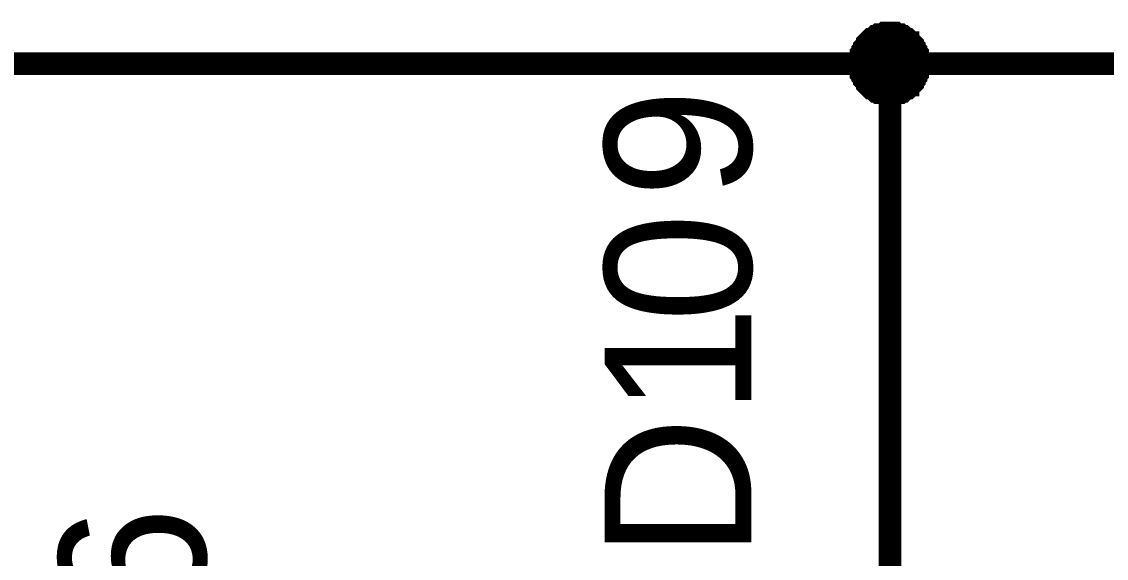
# Model space of a CAD drawing. Header units: millimetres. Extents: x 0 to 20.9, y 0 to 9.5.
# Drawn here: x 18.546 to 19.114, y 4.341 to 4.622 of the extents above; entities that cross this region are included whole.
import ezdxf

# ---------------------------------------------------------------- set-up
doc = ezdxf.new("R2010")
doc.units = ezdxf.units.MM
doc.header["$MEASUREMENT"] = 0
doc.layers.add('Sheet', color=255, linetype='Continuous')

msp = doc.modelspace()

# ---------------------------------------------------------------- linework, layer by layer
at = {"layer": 'Sheet'}
for points, const_width in [([(18.98069, 4.59963), (18.98069, 4.60047), (18.98069, 4.6013), (18.98069, 4.60297), (18.98069, 4.60381), (18.98152, 4.60464), (18.98152, 4.60548), (18.98152, 4.60631), (18.98236, 4.60715), (18.98236, 4.60798), (18.98319, 4.60882), (18.98319, 4.60966), (18.98403, 4.61049), (18.98486, 4.61133), (18.98486, 4.61216), (18.9857, 4.613), (18.98653, 4.61383), (18.98737, 4.61467), (18.98737, 4.61467), (18.98821, 4.6155), (18.98904, 4.61634), (18.98988, 4.61634), (18.99071, 4.61717), (18.99155, 4.61801), (18.99238, 4.61801), (18.99322, 4.61884), (18.99489, 4.61884), (18.99572, 4.61884), (18.99656, 4.61968), (18.99739, 4.61968), (18.99823, 4.61968), (18.9999, 4.61968), (19.00074, 4.61968)], 0.0039), ([(18.98069, 4.59963), (18.98069, 4.60047), (18.98069, 4.6013), (18.98069, 4.60297), (18.98069, 4.60381), (18.98152, 4.60464), (18.98152, 4.60548), (18.98152, 4.60631), (18.98236, 4.60715), (18.98236, 4.60798), (18.98319, 4.60882), (18.98319, 4.60966), (18.98403, 4.61049), (18.98486, 4.61133), (18.98486, 4.61216), (18.9857, 4.613), (18.98653, 4.61383), (18.98737, 4.61467), (18.98737, 4.61467), (18.98821, 4.6155), (18.98904, 4.61634), (18.98988, 4.61634), (18.99071, 4.61717), (18.99155, 4.61801), (18.99238, 4.61801), (18.99322, 4.61884), (18.99489, 4.61884), (18.99572, 4.61884), (18.99656, 4.61968), (18.99739, 4.61968), (18.99823, 4.61968), (18.9999, 4.61968), (19.00074, 4.61968)], 0.0039), ([(18.98069, 4.59963), (18.98069, 4.60047), (18.98069, 4.6013), (18.98069, 4.60297), (18.98069, 4.60381), (18.98152, 4.60464), (18.98152, 4.60548), (18.98152, 4.60631), (18.98236, 4.60715), (18.98236, 4.60798), (18.98319, 4.60882), (18.98319, 4.60966), (18.98403, 4.61049), (18.98486, 4.61133), (18.98486, 4.61216), (18.9857, 4.613), (18.98653, 4.61383), (18.98737, 4.61467), (18.98737, 4.61467), (18.98821, 4.6155), (18.98904, 4.61634), (18.98988, 4.61634), (18.99071, 4.61717), (18.99155, 4.61801), (18.99238, 4.61801), (18.99322, 4.61884), (18.99489, 4.61884), (18.99572, 4.61884), (18.99656, 4.61968), (18.99739, 4.61968), (18.99823, 4.61968), (18.9999, 4.61968), (19.00074, 4.61968)], 0.0039), ([(18.98069, 4.59963), (18.98069, 4.60047), (18.98069, 4.6013), (18.98069, 4.60297), (18.98069, 4.60381), (18.98152, 4.60464), (18.98152, 4.60548), (18.98152, 4.60631), (18.98236, 4.60715), (18.98236, 4.60798), (18.98319, 4.60882), (18.98319, 4.60966), (18.98403, 4.61049), (18.98486, 4.61133), (18.98486, 4.61216), (18.9857, 4.613), (18.98653, 4.61383), (18.98737, 4.61467), (18.98737, 4.61467), (18.98821, 4.6155), (18.98904, 4.61634), (18.98988, 4.61634), (18.99071, 4.61717), (18.99155, 4.61801), (18.99238, 4.61801), (18.99322, 4.61884), (18.99489, 4.61884), (18.99572, 4.61884), (18.99656, 4.61968), (18.99739, 4.61968), (18.99823, 4.61968), (18.9999, 4.61968), (19.00074, 4.61968)], 0.0039), ([(18.98069, 4.59963), (18.98069, 4.60047), (18.98069, 4.6013), (18.98069, 4.60297), (18.98069, 4.60381), (18.98152, 4.60464), (18.98152, 4.60548), (18.98152, 4.60631), (18.98236, 4.60715), (18.98236, 4.60798), (18.98319, 4.60882), (18.98319, 4.60966), (18.98403, 4.61049), (18.98486, 4.61133), (18.98486, 4.61216), (18.9857, 4.613), (18.98653, 4.61383), (18.98737, 4.61467), (18.98737, 4.61467), (18.98821, 4.6155), (18.98904, 4.61634), (18.98988, 4.61634), (18.99071, 4.61717), (18.99155, 4.61801), (18.99238, 4.61801), (18.99322, 4.61884), (18.99489, 4.61884), (18.99572, 4.61884), (18.99656, 4.61968), (18.99739, 4.61968), (18.99823, 4.61968), (18.9999, 4.61968), (19.00074, 4.61968)], 0.0039), ([(18.98069, 4.59963), (18.98069, 4.60047), (18.98069, 4.6013), (18.98069, 4.60297), (18.98069, 4.60381), (18.98152, 4.60464), (18.98152, 4.60548), (18.98152, 4.60631), (18.98236, 4.60715), (18.98236, 4.60798), (18.98319, 4.60882), (18.98319, 4.60966), (18.98403, 4.61049), (18.98486, 4.61133), (18.98486, 4.61216), (18.9857, 4.613), (18.98653, 4.61383), (18.98737, 4.61467), (18.98737, 4.61467), (18.98821, 4.6155), (18.98904, 4.61634), (18.98988, 4.61634), (18.99071, 4.61717), (18.99155, 4.61801), (18.99238, 4.61801), (18.99322, 4.61884), (18.99489, 4.61884), (18.99572, 4.61884), (18.99656, 4.61968), (18.99739, 4.61968), (18.99823, 4.61968), (18.9999, 4.61968), (19.00074, 4.61968)], 0.0039), ([(18.98069, 4.59963), (18.98069, 4.60047), (18.98069, 4.6013), (18.98069, 4.60297), (18.98069, 4.60381), (18.98152, 4.60464), (18.98152, 4.60548), (18.98152, 4.60631), (18.98236, 4.60715), (18.98236, 4.60798), (18.98319, 4.60882), (18.98319, 4.60966), (18.98403, 4.61049), (18.98486, 4.61133), (18.98486, 4.61216), (18.9857, 4.613), (18.98653, 4.61383), (18.98737, 4.61467), (18.98737, 4.61467), (18.98821, 4.6155), (18.98904, 4.61634), (18.98988, 4.61634), (18.99071, 4.61717), (18.99155, 4.61801), (18.99238, 4.61801), (18.99322, 4.61884), (18.99489, 4.61884), (18.99572, 4.61884), (18.99656, 4.61968), (18.99739, 4.61968), (18.99823, 4.61968), (18.9999, 4.61968), (19.00074, 4.61968)], 0.0039), ([(18.98069, 4.59963), (18.98069, 4.60047), (18.98069, 4.6013), (18.98069, 4.60297), (18.98069, 4.60381), (18.98152, 4.60464), (18.98152, 4.60548), (18.98152, 4.60631), (18.98236, 4.60715), (18.98236, 4.60798), (18.98319, 4.60882), (18.98319, 4.60966), (18.98403, 4.61049), (18.98486, 4.61133), (18.98486, 4.61216), (18.9857, 4.613), (18.98653, 4.61383), (18.98737, 4.61467), (18.98737, 4.61467), (18.98821, 4.6155), (18.98904, 4.61634), (18.98988, 4.61634), (18.99071, 4.61717), (18.99155, 4.61801), (18.99238, 4.61801), (18.99322, 4.61884), (18.99489, 4.61884), (18.99572, 4.61884), (18.99656, 4.61968), (18.99739, 4.61968), (18.99823, 4.61968), (18.9999, 4.61968), (19.00074, 4.61968)], 0.0039), ([(19.00074, 4.61968), (19.00074, 4.61968)], 0.0039), ([(19.00074, 4.61968), (19.00157, 4.61968), (19.00241, 4.61968), (19.00408, 4.61968), (19.00491, 4.61968), (19.00575, 4.61884), (19.00658, 4.61884), (19.00742, 4.61884), (19.00825, 4.61801), (19.00909, 4.61801), (19.00993, 4.61717), (19.01076, 4.61634), (19.0116, 4.61634), (19.01243, 4.6155), (19.01327, 4.61467), (19.0141, 4.61467), (19.0141, 4.61383), (19.01494, 4.613), (19.01577, 4.61216), (19.01661, 4.61133), (19.01661, 4.61049), (19.01744, 4.60966), (19.01744, 4.60882), (19.01828, 4.60798), (19.01828, 4.60715), (19.01911, 4.60631), (19.01911, 4.60548), (19.01911, 4.60464), (19.01995, 4.60381), (19.01995, 4.60297), (19.01995, 4.6013), (19.01995, 4.60047), (19.01995, 4.59963)], 0.0039), ([(19.00074, 4.61968), (19.00074, 4.61968)], 0.0039), ([(19.00074, 4.61968), (19.00157, 4.61968), (19.00241, 4.61968), (19.00408, 4.61968), (19.00491, 4.61968), (19.00575, 4.61884), (19.00658, 4.61884), (19.00742, 4.61884), (19.00825, 4.61801), (19.00909, 4.61801), (19.00993, 4.61717), (19.01076, 4.61634), (19.0116, 4.61634), (19.01243, 4.6155), (19.01327, 4.61467), (19.0141, 4.61467), (19.0141, 4.61383), (19.01494, 4.613), (19.01577, 4.61216), (19.01661, 4.61133), (19.01661, 4.61049), (19.01744, 4.60966), (19.01744, 4.60882), (19.01828, 4.60798), (19.01828, 4.60715), (19.01911, 4.60631), (19.01911, 4.60548), (19.01911, 4.60464), (19.01995, 4.60381), (19.01995, 4.60297), (19.01995, 4.6013), (19.01995, 4.60047), (19.01995, 4.59963)], 0.0039), ([(19.00074, 4.61968), (19.00074, 4.61968)], 0.0039), ([(19.00074, 4.61968), (19.00157, 4.61968), (19.00241, 4.61968), (19.00408, 4.61968), (19.00491, 4.61968), (19.00575, 4.61884), (19.00658, 4.61884), (19.00742, 4.61884), (19.00825, 4.61801), (19.00909, 4.61801), (19.00993, 4.61717), (19.01076, 4.61634), (19.0116, 4.61634), (19.01243, 4.6155), (19.01327, 4.61467), (19.0141, 4.61467), (19.0141, 4.61383), (19.01494, 4.613), (19.01577, 4.61216), (19.01661, 4.61133), (19.01661, 4.61049), (19.01744, 4.60966), (19.01744, 4.60882), (19.01828, 4.60798), (19.01828, 4.60715), (19.01911, 4.60631), (19.01911, 4.60548), (19.01911, 4.60464), (19.01995, 4.60381), (19.01995, 4.60297), (19.01995, 4.6013), (19.01995, 4.60047), (19.01995, 4.59963)], 0.0039), ([(19.00074, 4.61968), (19.00074, 4.61968)], 0.0039), ([(19.00074, 4.61968), (19.00157, 4.61968), (19.00241, 4.61968), (19.00408, 4.61968), (19.00491, 4.61968), (19.00575, 4.61884), (19.00658, 4.61884), (19.00742, 4.61884), (19.00825, 4.61801), (19.00909, 4.61801), (19.00993, 4.61717), (19.01076, 4.61634), (19.0116, 4.61634), (19.01243, 4.6155), (19.01327, 4.61467), (19.0141, 4.61467), (19.0141, 4.61383), (19.01494, 4.613), (19.01577, 4.61216), (19.01661, 4.61133), (19.01661, 4.61049), (19.01744, 4.60966), (19.01744, 4.60882), (19.01828, 4.60798), (19.01828, 4.60715), (19.01911, 4.60631), (19.01911, 4.60548), (19.01911, 4.60464), (19.01995, 4.60381), (19.01995, 4.60297), (19.01995, 4.6013), (19.01995, 4.60047), (19.01995, 4.59963)], 0.0039), ([(19.00074, 4.61968), (19.00074, 4.61968)], 0.0039), ([(19.00074, 4.61968), (19.00157, 4.61968), (19.00241, 4.61968), (19.00408, 4.61968), (19.00491, 4.61968), (19.00575, 4.61884), (19.00658, 4.61884), (19.00742, 4.61884), (19.00825, 4.61801), (19.00909, 4.61801), (19.00993, 4.61717), (19.01076, 4.61634), (19.0116, 4.61634), (19.01243, 4.6155), (19.01327, 4.61467), (19.0141, 4.61467), (19.0141, 4.61383), (19.01494, 4.613), (19.01577, 4.61216), (19.01661, 4.61133), (19.01661, 4.61049), (19.01744, 4.60966), (19.01744, 4.60882), (19.01828, 4.60798), (19.01828, 4.60715), (19.01911, 4.60631), (19.01911, 4.60548), (19.01911, 4.60464), (19.01995, 4.60381), (19.01995, 4.60297), (19.01995, 4.6013), (19.01995, 4.60047), (19.01995, 4.59963)], 0.0039), ([(19.00074, 4.61968), (19.00074, 4.61968)], 0.0039), ([(19.00074, 4.61968), (19.00157, 4.61968), (19.00241, 4.61968), (19.00408, 4.61968), (19.00491, 4.61968), (19.00575, 4.61884), (19.00658, 4.61884), (19.00742, 4.61884), (19.00825, 4.61801), (19.00909, 4.61801), (19.00993, 4.61717), (19.01076, 4.61634), (19.0116, 4.61634), (19.01243, 4.6155), (19.01327, 4.61467), (19.0141, 4.61467), (19.0141, 4.61383), (19.01494, 4.613), (19.01577, 4.61216), (19.01661, 4.61133), (19.01661, 4.61049), (19.01744, 4.60966), (19.01744, 4.60882), (19.01828, 4.60798), (19.01828, 4.60715), (19.01911, 4.60631), (19.01911, 4.60548), (19.01911, 4.60464), (19.01995, 4.60381), (19.01995, 4.60297), (19.01995, 4.6013), (19.01995, 4.60047), (19.01995, 4.59963)], 0.0039), ([(19.00074, 4.61968), (19.00074, 4.61968)], 0.0039), ([(19.00074, 4.61968), (19.00157, 4.61968), (19.00241, 4.61968), (19.00408, 4.61968), (19.00491, 4.61968), (19.00575, 4.61884), (19.00658, 4.61884), (19.00742, 4.61884), (19.00825, 4.61801), (19.00909, 4.61801), (19.00993, 4.61717), (19.01076, 4.61634), (19.0116, 4.61634), (19.01243, 4.6155), (19.01327, 4.61467), (19.0141, 4.61467), (19.0141, 4.61383), (19.01494, 4.613), (19.01577, 4.61216), (19.01661, 4.61133), (19.01661, 4.61049), (19.01744, 4.60966), (19.01744, 4.60882), (19.01828, 4.60798), (19.01828, 4.60715), (19.01911, 4.60631), (19.01911, 4.60548), (19.01911, 4.60464), (19.01995, 4.60381), (19.01995, 4.60297), (19.01995, 4.6013), (19.01995, 4.60047), (19.01995, 4.59963)], 0.0039), ([(19.00074, 4.61968), (19.00074, 4.61968)], 0.0039), ([(19.00074, 4.61968), (19.00157, 4.61968), (19.00241, 4.61968), (19.00408, 4.61968), (19.00491, 4.61968), (19.00575, 4.61884), (19.00658, 4.61884), (19.00742, 4.61884), (19.00825, 4.61801), (19.00909, 4.61801), (19.00993, 4.61717), (19.01076, 4.61634), (19.0116, 4.61634), (19.01243, 4.6155), (19.01327, 4.61467), (19.0141, 4.61467), (19.0141, 4.61383), (19.01494, 4.613), (19.01577, 4.61216), (19.01661, 4.61133), (19.01661, 4.61049), (19.01744, 4.60966), (19.01744, 4.60882), (19.01828, 4.60798), (19.01828, 4.60715), (19.01911, 4.60631), (19.01911, 4.60548), (19.01911, 4.60464), (19.01995, 4.60381), (19.01995, 4.60297), (19.01995, 4.6013), (19.01995, 4.60047), (19.01995, 4.59963)], 0.0039), ([(10.40049, 4.59963), (11.00029, 4.59963), (11.40044, 4.59963), (12.00025, 4.59963), (12.40039, 4.59963), (13.0002, 4.59963), (13.40034, 4.59963), (14.00015, 4.59963), (14.40029, 4.59963), (15.0001, 4.59963), (15.40025, 4.59963), (16.00005, 4.59963), (16.4002, 4.59963), (17, 4.59963), (17.40015, 4.59963), (17.99995, 4.59963), (18.4001, 4.59963), (19.00074, 4.59963), (19.40005, 4.59963), (19.40005, 4.39997)], 0.0118), ([(19.00074, 4.57958), (18.9999, 4.57958), (18.99823, 4.57958), (18.99739, 4.57958), (18.99656, 4.57958), (18.99572, 4.58042), (18.99489, 4.58042), (18.99322, 4.58042), (18.99238, 4.58125), (18.99155, 4.58125), (18.99071, 4.58209), (18.98988, 4.58292), (18.98904, 4.58292), (18.98821, 4.58376), (18.98737, 4.58459), (18.98737, 4.58459), (18.98653, 4.58543), (18.9857, 4.58626), (18.98486, 4.5871), (18.98486, 4.58794), (18.98403, 4.58877), (18.98319, 4.58961), (18.98319, 4.59044), (18.98236, 4.59128), (18.98236, 4.59211), (18.98152, 4.59295), (18.98152, 4.59378), (18.98152, 4.59462), (18.98069, 4.59545), (18.98069, 4.59629), (18.98069, 4.59796), (18.98069, 4.5988), (18.98069, 4.59963)], 0.0039), ([(18.98069, 4.59963), (18.98069, 4.59963)], 0.0039), ([(19.00074, 4.57958), (18.9999, 4.57958), (18.99823, 4.57958), (18.99739, 4.57958), (18.99656, 4.57958), (18.99572, 4.58042), (18.99489, 4.58042), (18.99322, 4.58042), (18.99238, 4.58125), (18.99155, 4.58125), (18.99071, 4.58209), (18.98988, 4.58292), (18.98904, 4.58292), (18.98821, 4.58376), (18.98737, 4.58459), (18.98737, 4.58459), (18.98653, 4.58543), (18.9857, 4.58626), (18.98486, 4.5871), (18.98486, 4.58794), (18.98403, 4.58877), (18.98319, 4.58961), (18.98319, 4.59044), (18.98236, 4.59128), (18.98236, 4.59211), (18.98152, 4.59295), (18.98152, 4.59378), (18.98152, 4.59462), (18.98069, 4.59545), (18.98069, 4.59629), (18.98069, 4.59796), (18.98069, 4.5988), (18.98069, 4.59963)], 0.0039), ([(18.98069, 4.59963), (18.98069, 4.59963)], 0.0039), ([(19.00074, 4.57958), (18.9999, 4.57958), (18.99823, 4.57958), (18.99739, 4.57958), (18.99656, 4.57958), (18.99572, 4.58042), (18.99489, 4.58042), (18.99322, 4.58042), (18.99238, 4.58125), (18.99155, 4.58125), (18.99071, 4.58209), (18.98988, 4.58292), (18.98904, 4.58292), (18.98821, 4.58376), (18.98737, 4.58459), (18.98737, 4.58459), (18.98653, 4.58543), (18.9857, 4.58626), (18.98486, 4.5871), (18.98486, 4.58794), (18.98403, 4.58877), (18.98319, 4.58961), (18.98319, 4.59044), (18.98236, 4.59128), (18.98236, 4.59211), (18.98152, 4.59295), (18.98152, 4.59378), (18.98152, 4.59462), (18.98069, 4.59545), (18.98069, 4.59629), (18.98069, 4.59796), (18.98069, 4.5988), (18.98069, 4.59963)], 0.0039), ([(18.98069, 4.59963), (18.98069, 4.59963)], 0.0039), ([(19.00074, 4.57958), (18.9999, 4.57958), (18.99823, 4.57958), (18.99739, 4.57958), (18.99656, 4.57958), (18.99572, 4.58042), (18.99489, 4.58042), (18.99322, 4.58042), (18.99238, 4.58125), (18.99155, 4.58125), (18.99071, 4.58209), (18.98988, 4.58292), (18.98904, 4.58292), (18.98821, 4.58376), (18.98737, 4.58459), (18.98737, 4.58459), (18.98653, 4.58543), (18.9857, 4.58626), (18.98486, 4.5871), (18.98486, 4.58794), (18.98403, 4.58877), (18.98319, 4.58961), (18.98319, 4.59044), (18.98236, 4.59128), (18.98236, 4.59211), (18.98152, 4.59295), (18.98152, 4.59378), (18.98152, 4.59462), (18.98069, 4.59545), (18.98069, 4.59629), (18.98069, 4.59796), (18.98069, 4.5988), (18.98069, 4.59963)], 0.0039), ([(18.98069, 4.59963), (18.98069, 4.59963)], 0.0039), ([(19.00074, 4.57958), (18.9999, 4.57958), (18.99823, 4.57958), (18.99739, 4.57958), (18.99656, 4.57958), (18.99572, 4.58042), (18.99489, 4.58042), (18.99322, 4.58042), (18.99238, 4.58125), (18.99155, 4.58125), (18.99071, 4.58209), (18.98988, 4.58292), (18.98904, 4.58292), (18.98821, 4.58376), (18.98737, 4.58459), (18.98737, 4.58459), (18.98653, 4.58543), (18.9857, 4.58626), (18.98486, 4.5871), (18.98486, 4.58794), (18.98403, 4.58877), (18.98319, 4.58961), (18.98319, 4.59044), (18.98236, 4.59128), (18.98236, 4.59211), (18.98152, 4.59295), (18.98152, 4.59378), (18.98152, 4.59462), (18.98069, 4.59545), (18.98069, 4.59629), (18.98069, 4.59796), (18.98069, 4.5988), (18.98069, 4.59963)], 0.0039), ([(18.98069, 4.59963), (18.98069, 4.59963)], 0.0039), ([(19.00074, 4.57958), (18.9999, 4.57958), (18.99823, 4.57958), (18.99739, 4.57958), (18.99656, 4.57958), (18.99572, 4.58042), (18.99489, 4.58042), (18.99322, 4.58042), (18.99238, 4.58125), (18.99155, 4.58125), (18.99071, 4.58209), (18.98988, 4.58292), (18.98904, 4.58292), (18.98821, 4.58376), (18.98737, 4.58459), (18.98737, 4.58459), (18.98653, 4.58543), (18.9857, 4.58626), (18.98486, 4.5871), (18.98486, 4.58794), (18.98403, 4.58877), (18.98319, 4.58961), (18.98319, 4.59044), (18.98236, 4.59128), (18.98236, 4.59211), (18.98152, 4.59295), (18.98152, 4.59378), (18.98152, 4.59462), (18.98069, 4.59545), (18.98069, 4.59629), (18.98069, 4.59796), (18.98069, 4.5988), (18.98069, 4.59963)], 0.0039), ([(18.98069, 4.59963), (18.98069, 4.59963)], 0.0039), ([(19.00074, 4.57958), (18.9999, 4.57958), (18.99823, 4.57958), (18.99739, 4.57958), (18.99656, 4.57958), (18.99572, 4.58042), (18.99489, 4.58042), (18.99322, 4.58042), (18.99238, 4.58125), (18.99155, 4.58125), (18.99071, 4.58209), (18.98988, 4.58292), (18.98904, 4.58292), (18.98821, 4.58376), (18.98737, 4.58459), (18.98737, 4.58459), (18.98653, 4.58543), (18.9857, 4.58626), (18.98486, 4.5871), (18.98486, 4.58794), (18.98403, 4.58877), (18.98319, 4.58961), (18.98319, 4.59044), (18.98236, 4.59128), (18.98236, 4.59211), (18.98152, 4.59295), (18.98152, 4.59378), (18.98152, 4.59462), (18.98069, 4.59545), (18.98069, 4.59629), (18.98069, 4.59796), (18.98069, 4.5988), (18.98069, 4.59963)], 0.0039), ([(18.98069, 4.59963), (18.98069, 4.59963)], 0.0039), ([(19.00074, 4.57958), (18.9999, 4.57958), (18.99823, 4.57958), (18.99739, 4.57958), (18.99656, 4.57958), (18.99572, 4.58042), (18.99489, 4.58042), (18.99322, 4.58042), (18.99238, 4.58125), (18.99155, 4.58125), (18.99071, 4.58209), (18.98988, 4.58292), (18.98904, 4.58292), (18.98821, 4.58376), (18.98737, 4.58459), (18.98737, 4.58459), (18.98653, 4.58543), (18.9857, 4.58626), (18.98486, 4.5871), (18.98486, 4.58794), (18.98403, 4.58877), (18.98319, 4.58961), (18.98319, 4.59044), (18.98236, 4.59128), (18.98236, 4.59211), (18.98152, 4.59295), (18.98152, 4.59378), (18.98152, 4.59462), (18.98069, 4.59545), (18.98069, 4.59629), (18.98069, 4.59796), (18.98069, 4.5988), (18.98069, 4.59963)], 0.0039), ([(18.98069, 4.59963), (18.98069, 4.59963)], 0.0039), ([(19.00074, 4.59963), (19.00074, 4.39997)], 0.0118), ([(19.01995, 4.59963), (19.01995, 4.5988), (19.01995, 4.59796), (19.01995, 4.59629), (19.01995, 4.59545), (19.01911, 4.59462), (19.01911, 4.59378), (19.01911, 4.59295), (19.01828, 4.59211), (19.01828, 4.59128), (19.01744, 4.59044), (19.01744, 4.58961), (19.01661, 4.58877), (19.01661, 4.58794), (19.01577, 4.5871), (19.01494, 4.58626), (19.0141, 4.58543), (19.0141, 4.58459), (19.01327, 4.58459), (19.01243, 4.58376), (19.0116, 4.58292), (19.01076, 4.58292), (19.00993, 4.58209), (19.00909, 4.58125), (19.00825, 4.58125), (19.00742, 4.58042), (19.00658, 4.58042), (19.00575, 4.58042), (19.00491, 4.57958), (19.00408, 4.57958), (19.00241, 4.57958), (19.00157, 4.57958), (19.00074, 4.57958)], 0.0039), ([(19.01995, 4.59963), (19.01995, 4.5988), (19.01995, 4.59796), (19.01995, 4.59629), (19.01995, 4.59545), (19.01911, 4.59462), (19.01911, 4.59378), (19.01911, 4.59295), (19.01828, 4.59211), (19.01828, 4.59128), (19.01744, 4.59044), (19.01744, 4.58961), (19.01661, 4.58877), (19.01661, 4.58794), (19.01577, 4.5871), (19.01494, 4.58626), (19.0141, 4.58543), (19.0141, 4.58459), (19.01327, 4.58459), (19.01243, 4.58376), (19.0116, 4.58292), (19.01076, 4.58292), (19.00993, 4.58209), (19.00909, 4.58125), (19.00825, 4.58125), (19.00742, 4.58042), (19.00658, 4.58042), (19.00575, 4.58042), (19.00491, 4.57958), (19.00408, 4.57958), (19.00241, 4.57958), (19.00157, 4.57958), (19.00074, 4.57958)], 0.0039), ([(19.01995, 4.59963), (19.01995, 4.5988), (19.01995, 4.59796), (19.01995, 4.59629), (19.01995, 4.59545), (19.01911, 4.59462), (19.01911, 4.59378), (19.01911, 4.59295), (19.01828, 4.59211), (19.01828, 4.59128), (19.01744, 4.59044), (19.01744, 4.58961), (19.01661, 4.58877), (19.01661, 4.58794), (19.01577, 4.5871), (19.01494, 4.58626), (19.0141, 4.58543), (19.0141, 4.58459), (19.01327, 4.58459), (19.01243, 4.58376), (19.0116, 4.58292), (19.01076, 4.58292), (19.00993, 4.58209), (19.00909, 4.58125), (19.00825, 4.58125), (19.00742, 4.58042), (19.00658, 4.58042), (19.00575, 4.58042), (19.00491, 4.57958), (19.00408, 4.57958), (19.00241, 4.57958), (19.00157, 4.57958), (19.00074, 4.57958)], 0.0039), ([(19.01995, 4.59963), (19.01995, 4.5988), (19.01995, 4.59796), (19.01995, 4.59629), (19.01995, 4.59545), (19.01911, 4.59462), (19.01911, 4.59378), (19.01911, 4.59295), (19.01828, 4.59211), (19.01828, 4.59128), (19.01744, 4.59044), (19.01744, 4.58961), (19.01661, 4.58877), (19.01661, 4.58794), (19.01577, 4.5871), (19.01494, 4.58626), (19.0141, 4.58543), (19.0141, 4.58459), (19.01327, 4.58459), (19.01243, 4.58376), (19.0116, 4.58292), (19.01076, 4.58292), (19.00993, 4.58209), (19.00909, 4.58125), (19.00825, 4.58125), (19.00742, 4.58042), (19.00658, 4.58042), (19.00575, 4.58042), (19.00491, 4.57958), (19.00408, 4.57958), (19.00241, 4.57958), (19.00157, 4.57958), (19.00074, 4.57958)], 0.0039), ([(19.01995, 4.59963), (19.01995, 4.5988), (19.01995, 4.59796), (19.01995, 4.59629), (19.01995, 4.59545), (19.01911, 4.59462), (19.01911, 4.59378), (19.01911, 4.59295), (19.01828, 4.59211), (19.01828, 4.59128), (19.01744, 4.59044), (19.01744, 4.58961), (19.01661, 4.58877), (19.01661, 4.58794), (19.01577, 4.5871), (19.01494, 4.58626), (19.0141, 4.58543), (19.0141, 4.58459), (19.01327, 4.58459), (19.01243, 4.58376), (19.0116, 4.58292), (19.01076, 4.58292), (19.00993, 4.58209), (19.00909, 4.58125), (19.00825, 4.58125), (19.00742, 4.58042), (19.00658, 4.58042), (19.00575, 4.58042), (19.00491, 4.57958), (19.00408, 4.57958), (19.00241, 4.57958), (19.00157, 4.57958), (19.00074, 4.57958)], 0.0039), ([(19.01995, 4.59963), (19.01995, 4.5988), (19.01995, 4.59796), (19.01995, 4.59629), (19.01995, 4.59545), (19.01911, 4.59462), (19.01911, 4.59378), (19.01911, 4.59295), (19.01828, 4.59211), (19.01828, 4.59128), (19.01744, 4.59044), (19.01744, 4.58961), (19.01661, 4.58877), (19.01661, 4.58794), (19.01577, 4.5871), (19.01494, 4.58626), (19.0141, 4.58543), (19.0141, 4.58459), (19.01327, 4.58459), (19.01243, 4.58376), (19.0116, 4.58292), (19.01076, 4.58292), (19.00993, 4.58209), (19.00909, 4.58125), (19.00825, 4.58125), (19.00742, 4.58042), (19.00658, 4.58042), (19.00575, 4.58042), (19.00491, 4.57958), (19.00408, 4.57958), (19.00241, 4.57958), (19.00157, 4.57958), (19.00074, 4.57958)], 0.0039), ([(19.01995, 4.59963), (19.01995, 4.5988), (19.01995, 4.59796), (19.01995, 4.59629), (19.01995, 4.59545), (19.01911, 4.59462), (19.01911, 4.59378), (19.01911, 4.59295), (19.01828, 4.59211), (19.01828, 4.59128), (19.01744, 4.59044), (19.01744, 4.58961), (19.01661, 4.58877), (19.01661, 4.58794), (19.01577, 4.5871), (19.01494, 4.58626), (19.0141, 4.58543), (19.0141, 4.58459), (19.01327, 4.58459), (19.01243, 4.58376), (19.0116, 4.58292), (19.01076, 4.58292), (19.00993, 4.58209), (19.00909, 4.58125), (19.00825, 4.58125), (19.00742, 4.58042), (19.00658, 4.58042), (19.00575, 4.58042), (19.00491, 4.57958), (19.00408, 4.57958), (19.00241, 4.57958), (19.00157, 4.57958), (19.00074, 4.57958)], 0.0039), ([(19.01995, 4.59963), (19.01995, 4.5988), (19.01995, 4.59796), (19.01995, 4.59629), (19.01995, 4.59545), (19.01911, 4.59462), (19.01911, 4.59378), (19.01911, 4.59295), (19.01828, 4.59211), (19.01828, 4.59128), (19.01744, 4.59044), (19.01744, 4.58961), (19.01661, 4.58877), (19.01661, 4.58794), (19.01577, 4.5871), (19.01494, 4.58626), (19.0141, 4.58543), (19.0141, 4.58459), (19.01327, 4.58459), (19.01243, 4.58376), (19.0116, 4.58292), (19.01076, 4.58292), (19.00993, 4.58209), (19.00909, 4.58125), (19.00825, 4.58125), (19.00742, 4.58042), (19.00658, 4.58042), (19.00575, 4.58042), (19.00491, 4.57958), (19.00408, 4.57958), (19.00241, 4.57958), (19.00157, 4.57958), (19.00074, 4.57958)], 0.0039), ([(19.01995, 4.59963), (19.01995, 4.59963), (19.01995, 4.59963), (19.01995, 4.59963), (19.01995, 4.59963), (19.01995, 4.59963), (19.01995, 4.59963), (19.01995, 4.59963), (19.01995, 4.59963), (19.01995, 4.59963), (19.01995, 4.59963), (19.01995, 4.59963), (19.01995, 4.59963), (19.01995, 4.59963), (19.01995, 4.59963), (19.01995, 4.59963), (19.01995, 4.59963), (19.01995, 4.59963), (19.01995, 4.59963), (19.01995, 4.59963), (19.01995, 4.59963), (19.01995, 4.59963), (19.01995, 4.59963), (19.01995, 4.59963), (19.01995, 4.59963), (19.01995, 4.59963), (19.01995, 4.59963), (19.01995, 4.59963), (19.01995, 4.59963), (19.01995, 4.59963), (19.01995, 4.59963), (19.01995, 4.59963), (19.01995, 4.59963)], 0.0039), ([(19.01995, 4.59963), (19.01995, 4.59963)], 0.0039), ([(19.01995, 4.59963), (19.01995, 4.59963), (19.01995, 4.59963), (19.01995, 4.59963), (19.01995, 4.59963), (19.01995, 4.59963), (19.01995, 4.59963), (19.01995, 4.59963), (19.01995, 4.59963), (19.01995, 4.59963), (19.01995, 4.59963), (19.01995, 4.59963), (19.01995, 4.59963), (19.01995, 4.59963), (19.01995, 4.59963), (19.01995, 4.59963), (19.01995, 4.59963), (19.01995, 4.59963), (19.01995, 4.59963), (19.01995, 4.59963), (19.01995, 4.59963), (19.01995, 4.59963), (19.01995, 4.59963), (19.01995, 4.59963), (19.01995, 4.59963), (19.01995, 4.59963), (19.01995, 4.59963), (19.01995, 4.59963), (19.01995, 4.59963), (19.01995, 4.59963), (19.01995, 4.59963), (19.01995, 4.59963), (19.01995, 4.59963)], 0.0039), ([(19.01995, 4.59963), (19.01995, 4.59963)], 0.0039), ([(19.01995, 4.59963), (19.01995, 4.59963), (19.01995, 4.59963), (19.01995, 4.59963), (19.01995, 4.59963), (19.01995, 4.59963), (19.01995, 4.59963), (19.01995, 4.59963), (19.01995, 4.59963), (19.01995, 4.59963), (19.01995, 4.59963), (19.01995, 4.59963), (19.01995, 4.59963), (19.01995, 4.59963), (19.01995, 4.59963), (19.01995, 4.59963), (19.01995, 4.59963), (19.01995, 4.59963), (19.01995, 4.59963), (19.01995, 4.59963), (19.01995, 4.59963), (19.01995, 4.59963), (19.01995, 4.59963), (19.01995, 4.59963), (19.01995, 4.59963), (19.01995, 4.59963), (19.01995, 4.59963), (19.01995, 4.59963), (19.01995, 4.59963), (19.01995, 4.59963), (19.01995, 4.59963), (19.01995, 4.59963), (19.01995, 4.59963)], 0.0039), ([(19.01995, 4.59963), (19.01995, 4.59963)], 0.0039), ([(19.01995, 4.59963), (19.01995, 4.59963), (19.01995, 4.59963), (19.01995, 4.59963), (19.01995, 4.59963), (19.01995, 4.59963), (19.01995, 4.59963), (19.01995, 4.59963), (19.01995, 4.59963), (19.01995, 4.59963), (19.01995, 4.59963), (19.01995, 4.59963), (19.01995, 4.59963), (19.01995, 4.59963), (19.01995, 4.59963), (19.01995, 4.59963), (19.01995, 4.59963), (19.01995, 4.59963), (19.01995, 4.59963), (19.01995, 4.59963), (19.01995, 4.59963), (19.01995, 4.59963), (19.01995, 4.59963), (19.01995, 4.59963), (19.01995, 4.59963), (19.01995, 4.59963), (19.01995, 4.59963), (19.01995, 4.59963), (19.01995, 4.59963), (19.01995, 4.59963), (19.01995, 4.59963), (19.01995, 4.59963), (19.01995, 4.59963)], 0.0039), ([(19.01995, 4.59963), (19.01995, 4.59963)], 0.0039), ([(19.01995, 4.59963), (19.01995, 4.59963), (19.01995, 4.59963), (19.01995, 4.59963), (19.01995, 4.59963), (19.01995, 4.59963), (19.01995, 4.59963), (19.01995, 4.59963), (19.01995, 4.59963), (19.01995, 4.59963), (19.01995, 4.59963), (19.01995, 4.59963), (19.01995, 4.59963), (19.01995, 4.59963), (19.01995, 4.59963), (19.01995, 4.59963), (19.01995, 4.59963), (19.01995, 4.59963), (19.01995, 4.59963), (19.01995, 4.59963), (19.01995, 4.59963), (19.01995, 4.59963), (19.01995, 4.59963), (19.01995, 4.59963), (19.01995, 4.59963), (19.01995, 4.59963), (19.01995, 4.59963), (19.01995, 4.59963), (19.01995, 4.59963), (19.01995, 4.59963), (19.01995, 4.59963), (19.01995, 4.59963), (19.01995, 4.59963)], 0.0039), ([(19.01995, 4.59963), (19.01995, 4.59963)], 0.0039), ([(19.01995, 4.59963), (19.01995, 4.59963), (19.01995, 4.59963), (19.01995, 4.59963), (19.01995, 4.59963), (19.01995, 4.59963), (19.01995, 4.59963), (19.01995, 4.59963), (19.01995, 4.59963), (19.01995, 4.59963), (19.01995, 4.59963), (19.01995, 4.59963), (19.01995, 4.59963), (19.01995, 4.59963), (19.01995, 4.59963), (19.01995, 4.59963), (19.01995, 4.59963), (19.01995, 4.59963), (19.01995, 4.59963), (19.01995, 4.59963), (19.01995, 4.59963), (19.01995, 4.59963), (19.01995, 4.59963), (19.01995, 4.59963), (19.01995, 4.59963), (19.01995, 4.59963), (19.01995, 4.59963), (19.01995, 4.59963), (19.01995, 4.59963), (19.01995, 4.59963), (19.01995, 4.59963), (19.01995, 4.59963), (19.01995, 4.59963)], 0.0039), ([(19.01995, 4.59963), (19.01995, 4.59963)], 0.0039), ([(19.01995, 4.59963), (19.01995, 4.59963), (19.01995, 4.59963), (19.01995, 4.59963), (19.01995, 4.59963), (19.01995, 4.59963), (19.01995, 4.59963), (19.01995, 4.59963), (19.01995, 4.59963), (19.01995, 4.59963), (19.01995, 4.59963), (19.01995, 4.59963), (19.01995, 4.59963), (19.01995, 4.59963), (19.01995, 4.59963), (19.01995, 4.59963), (19.01995, 4.59963), (19.01995, 4.59963), (19.01995, 4.59963), (19.01995, 4.59963), (19.01995, 4.59963), (19.01995, 4.59963), (19.01995, 4.59963), (19.01995, 4.59963), (19.01995, 4.59963), (19.01995, 4.59963), (19.01995, 4.59963), (19.01995, 4.59963), (19.01995, 4.59963), (19.01995, 4.59963), (19.01995, 4.59963), (19.01995, 4.59963), (19.01995, 4.59963)], 0.0039), ([(19.01995, 4.59963), (19.01995, 4.59963)], 0.0039), ([(19.01995, 4.59963), (19.01995, 4.59963), (19.01995, 4.59963), (19.01995, 4.59963), (19.01995, 4.59963), (19.01995, 4.59963), (19.01995, 4.59963), (19.01995, 4.59963), (19.01995, 4.59963), (19.01995, 4.59963), (19.01995, 4.59963), (19.01995, 4.59963), (19.01995, 4.59963), (19.01995, 4.59963), (19.01995, 4.59963), (19.01995, 4.59963), (19.01995, 4.59963), (19.01995, 4.59963), (19.01995, 4.59963), (19.01995, 4.59963), (19.01995, 4.59963), (19.01995, 4.59963), (19.01995, 4.59963), (19.01995, 4.59963), (19.01995, 4.59963), (19.01995, 4.59963), (19.01995, 4.59963), (19.01995, 4.59963), (19.01995, 4.59963), (19.01995, 4.59963), (19.01995, 4.59963), (19.01995, 4.59963), (19.01995, 4.59963)], 0.0039), ([(19.01995, 4.59963), (19.01995, 4.59963)], 0.0039), ([(19.00074, 4.3014), (19.00074, 4.39997)], 0.0118)]:
    msp.add_lwpolyline(points, dxfattribs=dict(at, const_width=const_width))
at = {"layer": 'Sheet', "const_width": 0.02}
msp.add_lwpolyline([(18.99, 4.6, 1), (19.01, 4.6, 1)], format="xyb", close=True, dxfattribs=at)

# ---------------------------------------------------------------- texts
at = {"layer": 'Sheet'}
for s, p in [('9', (18.92806, 4.52946)), ('0', (18.92806, 4.4643)), ('1', (18.92806, 4.41585)), ('D', (18.92806, 4.34066)), ('6', (18.64236, 4.31059))]:
    msp.add_text(s, height=0.07686, rotation=90, dxfattribs=at).set_placement(p)

doc.saveas('drawing.dxf')
